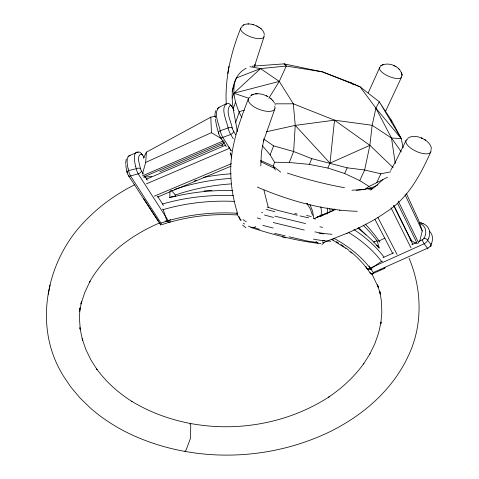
<?xml version="1.0" encoding="UTF-8"?>
<svg xmlns="http://www.w3.org/2000/svg" width="479" height="479" viewBox="0 0 479 479"><rect width="100%" height="100%" fill="white"/><g stroke="black" fill="none" stroke-linecap="round" stroke-linejoin="round"><path stroke-width="0.72" d="M402.025 75.347L402.031 74.544L402.025 75.347C401.127 66.443 388.032 61.049 380.829 65.88L381.248 65.509L380.823 65.898M246.194 68.216C227.333 78.299 233.716 102.578 241.883 117.666M175.23 196.192L175.248 195.354L175.464 196.055M169.955 191.396L169.788 197.701L173.356 196.797A171.913 127.845 3.5 0 1 232.752 190.594M215.311 116.02L215.311 117.972M79.981 308.075L79.418 318.122L80.268 329.444L79.903 327.69L82.562 340.503L82.202 338.791L85.873 349.526L90.854 359.813L97.051 369.566L96.68 368.998C106.194 382.02 118.397 392.876 131.988 401.504L131.593 401.252C191.127 437.267 271.132 434.579 329.193 396.792L328.768 397.055C342.251 387.906 354.358 376.686 363.89 363.435M249.984 66.701L260.528 68.593L279.269 81.394L293.328 103.805L295.238 125.39L293.645 151.514L289.238 162.483L274.533 162.243L270.126 154.885L262.396 145.748M142.419 174.069L145.7 162.411L146.376 152.166L210.814 117.175L215.017 116.259M79.951 307.931L79.688 311.152L81.454 301.788M274.922 103.847L293.328 103.805L334.528 120.163L329.995 163.135L327.87 168.051L309.38 164.393L289.238 162.483M240.692 28.309C231.034 52.492 224.783 78.233 226.268 104.422M387.523 177.242L369.052 186.457L359.753 180.613L364.645 169.991L369.86 145.329L372.153 125.3L375.913 108.212L379.248 101.77L360.154 86.885L351.221 82.855L322.403 71.856L284.023 63.881L252.271 66.18M228.938 66.252L227.753 73.562M134.587 184.786C116.403 193.947 99.596 205.946 85.46 220.633L85.04 221.07C47.864 258.78 34.009 320.774 59.228 368.656L62.791 375.099L70.838 387.056L80.005 397.953L90.591 408.216C101.811 418.041 114.397 426.232 127.737 432.878L127.917 432.974C190.858 463.474 267.737 461.99 330.384 431.471L330.57 431.375C346.365 423.514 361.214 413.664 374.243 401.749L374.458 401.546C388.559 388.553 400.468 373.045 408.467 355.574L408.629 355.226C422.981 324.876 421.969 288.999 409.12 258.337M50.079 284.867L48.253 294.328M160.609 224.932L161.052 223.382M81.43 301.812L81.005 304.003L84.753 292.507L90.07 281.221L89.274 282.556C104.685 254.984 131.036 235.069 159.752 222.861M254.553 66.455L254.984 64.599L254.529 66.563M419.622 241.673L422.244 230.95L418.676 220.364L406.533 193.851M237.219 131.803C235.171 114.086 227.429 95.022 236.392 77.993L260.528 68.593L286.31 66.054L322.403 71.856L360.154 86.885L375.913 108.212L401.27 138.623L403.12 147.783M254.864 65.138L264.007 36.823M128.21 168.991L128.594 170.602A5.586 1.838 70 0 0 130.516 175.889L161.07 223.322M320.918 215.167L320.511 216.304M274.533 162.243L273.275 166.159L275.377 170.087M232.022 91.597L233.95 85.951M232.189 98.117L233.872 93.219L260.528 68.593M126.24 159.028L125.57 163.602M233.369 108.41L235.357 102.668M431.525 243.338L431.04 244.619A2.958 1.778 24.4 0 1 430.381 246.505M235.578 122.57L239.422 111.619L244.326 110.152M248.409 98.746C238.776 123.816 228.998 150.083 230.956 177.41C231.495 189.48 233.842 201.425 237.446 212.945M274.898 108.733L263.39 141.473L263.767 140.042L261.45 152.124L260.768 166.009M270.126 154.885L273.599 145.867L263.48 138.892M215.789 110.673L215.047 113.391L214.945 116.433M428.316 238.805L427.645 240.314A5.251 3.419 -32.2 0 1 424.16 243.763L370.147 268.132L373.327 272.515L427.513 248.236L427.891 248.906M309.38 164.393L311.787 158.633L347.179 167.818L364.645 169.991L380.901 173.805L390.72 171.823M379.608 67.701L368.279 92.758M327.87 168.051L344.646 173.488L347.179 167.818M401.552 77.107L385.356 111.691M268.833 98.249L279.269 81.394L286.31 66.054L284.023 63.881L286.041 64.821M391.127 122.073L391.732 120.762L379.248 101.77L401.27 138.623L391.493 138.012L372.153 125.3L334.528 120.163L295.238 125.39L266.426 131.749M376.823 182.391L380.901 173.805M406.084 140.449L394.912 162.908L390.636 170.344M369.752 354.149L374.794 343.82L378.578 333.115L381.033 322.104L380.775 323.84L381.835 312.661L381.458 301.387L379.835 291.531M418.706 241.458L422.125 239.901A2.694 1.611 -28 0 0 423.963 238.279C427.382 233.105 426.005 225.07 419.4 223.4M143.359 158.292L146.376 152.166M430.771 151.987C420.358 174.967 408.084 198.402 385.93 212.197C373.59 220.885 360.04 227.675 346.197 233.608M189.894 424.077L190.48 423.592L190.768 425.484L190.444 438.477L186.301 449.434L185.301 451.338L184.858 450.984M363.525 364.01L370.135 353.544M222.106 145.382L222.741 144.478L159.776 171.757M373.087 272.874L372.393 273.665M221.891 145.436L224.208 142.808M382.865 179.667L375.746 186.181L370.566 190.133M241.823 26.303C246.032 22.351 252.714 23.992 257.361 26.267M407.743 138.263C413.137 134.491 420.508 136.904 425.532 140.221L424.885 139.772M333.773 238.243A159.202 110.427 -8.4 0 1 370.758 268.857L381.512 261.3L382.589 261.259M250.727 95.602L251.942 94.878L251.307 95.213M369.052 186.457L364.525 189.439L356.418 190.325M313.967 218.634L329.007 212.389L316.727 217.358M251.367 95.183C256.63 92.369 263.121 93.992 268.096 96.686M371.56 188.995L372.806 188.301L371.345 189.037M243.278 25.13L243.877 24.806M255.732 226.699L254.205 227.333A4.036 3.293 -10.9 0 1 253.175 227.501L251.008 227.196L248.35 226.07M377.859 184.924L371.171 188.031L364.525 189.439L351.915 190.223M384.972 238.141L378.494 241.159M411.886 244.565L416.431 242.494M145.7 162.411L211.437 132.665L221.855 138.958M393.63 252.864L382.961 257.69M393.091 167.584L369.86 145.329L329.995 163.135L295.238 125.39M383.972 268.282L385.23 267.719M371.698 274.096L384.859 268.282M142.52 175.835L223.627 140.736M143.407 177.068L224.447 142.053M146.263 179.278L225.825 145.077M319.9 216.089L321.152 215.562M333.725 210.311L317.834 216.909M146.418 183.846L229.519 148.286L231.046 150.723M319.661 216.191L318.703 216.598M380.266 269.887L381.47 269.372M325.864 213.652L332.707 210.748M154.304 196.168L231.339 163.704M194.175 181.068L196.228 180.2M157.537 197.067L230.974 166.189M347.263 233.165L322.876 242.781M327.977 212.808L329.007 212.389M321.259 215.514L322.762 215.041L323.313 215.311M374.913 241.614L375.56 241.398M129.462 155.561L137.611 152.196L136.964 152.262M161.633 224.735L167.147 222.974M161.172 222.974L168.363 220.813A2.964 1.425 -35.5 0 0 170.488 219.388M230.477 105.087C224.759 110.679 231.195 121.409 232.231 128.121A3.185 0.617 64.5 0 0 233.656 131.3L235.632 134.593M168.542 222.597C190.642 216.035 213.897 213.658 236.883 214.909M279.269 81.394L233.872 93.219L248.565 98.189M368.734 189.373L370.866 188.983M320.936 243.338L319.05 243.38L317.523 242.799M366.752 188.552L371.171 188.031L368.956 188.205M144.191 177.212L151.574 176.458M256.582 93.746L255.726 93.818L257.445 93.734M204.096 190.935L211.886 190.313M172.703 196.384L173.41 196.414M357.304 211.293C322.906 210.383 288.765 200.545 257.265 187.061M247.984 23.95L248.751 23.956M144.185 157.537L142.67 155.13A2.832 0.772 65.6 0 0 141.479 153.939C135.844 155.903 139.778 164.279 140.401 168.536A2.88 0.802 65.7 0 0 141.527 171.033L143.466 174.093M318.128 243.344C295.292 240.56 272.653 234.53 250.768 227.441M317.487 242.572L307.506 241.081L289.094 236.788M315.661 218.975L313.781 218.747M323.588 233.896L318.972 233.243M331.702 209.107L332.336 209.203M339.336 210.269L340.06 210.383M322.577 227.297L319.924 226.842M348.293 82.376L351.221 82.855L353.514 84.753M344.491 187.702C325.127 184.223 306.003 179.272 287.334 173.075M308.674 217.861L299.92 215.909M226.513 103.632C219.927 108.571 227.321 122.103 228.255 128.731A6.568 1.581 67.3 0 0 230.034 133.36L233.237 138.688M285.215 235.86L274.587 233.369M304.267 230.04L273.216 222.531M297.291 215.269L277.772 210.359L267.3 207.078M305.62 223.603L274.802 216.119M253.559 24.74L252.643 24.495M273.599 145.867L293.645 151.514L311.787 158.633M259.48 229.369L252.972 227.166M261.6 212.484L262.666 212.814M260.654 219.029L257.265 217.903M318.679 216.658L317.864 216.274M422.382 223.436L421.837 223.232L422.083 223.579M376.243 245.332L376.578 245.482M274.251 168.213L260.768 161.716M422.783 223.597L423.173 223.771M421.616 138.066L422.059 138.263L421.298 137.928M393.487 65.509L394.433 65.934M260.648 160.513L273.275 166.159L280.676 172.141M344.646 173.488L359.753 180.613M266.276 95.758L267.312 96.261M256.81 25.992L259.546 27.59L258.911 27.153M331.366 239.278L332.6 239.937M395.109 66.276L396.019 66.791M162.285 209.072L163.225 209.557L166.949 221.088A158.998 116.553 5 0 1 237.386 213.257M332.234 239.739L345.856 248.379M410.305 239.739L411.078 240.189L410.425 238.123M410.054 239.853L416.377 243.655M259.097 27.279C261.642 28.956 264.109 31.464 264.342 34.662M425.22 140.006C428.304 142.071 431.286 145.179 431.465 149.089M334.528 120.163L369.86 145.329M172.793 192.336L173.482 192.899A3.491 1.73 47.4 0 1 175.2 195.061M269.803 97.77L272.898 100.596M348.963 250.721L351.945 253.134M271.353 98.997L270.479 98.273M261.091 28.8L260.528 28.327L260.899 28.644M370.734 273.904L370.716 273.886A3.706 2.257 -30.2 0 1 370.303 273.198L370.093 272.329M390.134 119.199L391.732 120.762L401.27 138.623M398.815 68.856L399.276 69.311M240.829 219.675L241.32 220.178M240.686 220.46L239.434 218.819L239.033 217.256A4.125 2.874 -20.6 0 1 239.123 216.676M377.332 245.925L379.152 248.038L377.314 241.188L375.416 238.746A169.638 135.479 1.6 0 0 363.154 225.196M240.374 219.166L237.093 214.478M158.723 221.705L143.377 198.342M272.683 100.333L274.455 102.925M427.657 240.314L431.04 244.619A5.197 3.407 -31.7 0 1 427.507 248.212M306.722 203.21L310.296 208.76L312.488 215.305M366.219 267.312L370.177 272.988M315.984 241.248L316.823 242.236A3.97 2.359 62.5 0 0 317.523 242.811M427.531 248.272L424.166 243.787L422.125 239.901M375.913 108.212L391.493 138.012L401.276 151.879M350.682 251.738A155.214 107.703 -8.5 0 1 366.609 268.066L366.645 268.096A3.826 2.976 -15.9 0 0 368.1 269.162M127.222 172.721L127.312 173.063A2.868 0.838 65.5 0 0 128.42 175.5L160.716 224.956A3.91 1.126 66.4 0 0 160.872 224.429M163.465 205.431L157.561 196.192M144.628 175.913L147.334 180.152M231.309 150.915L222.807 137.383A6.508 1.623 67.2 0 1 220.196 130.767C218.969 123.66 213.113 113.475 218.867 107.44L226.387 103.632A3.119 3.006 73.7 0 1 230.489 105.081A3.084 0.587 64.5 0 1 231.722 106.434L234.087 110.475M230.106 152.717L231.764 155.489M226.268 146.634L220.22 137.012A3.269 0.701 64.2 0 1 218.741 133.785L216.568 125.881L215.412 119.319M371.746 273.593L378.422 287.616L377.512 284.801L380.422 294.537L379.835 291.382M309.967 204.653L312.446 210.724L313.823 218.238M374.913 219.328L392.756 253.547M377.871 217.4L397.001 254.385M391.008 207.796L410.976 247.841M393.924 205.443L411.078 240.189M393.642 205.575L412.814 244.332M398.289 201.144L418.772 243.152M397.426 203.12L417.317 243.751M405.036 194.696L422.244 230.95M427.669 248.367L427.909 248.888M401.558 72.604L401.833 73.401M231.71 157.908L230.375 153.178M175.242 195.336L175.146 195.067A167.303 128.132 -10.5 0 1 231.112 183.912M366.621 268.06L366.633 268.096A3.814 2.623 -37.1 0 0 370.794 268.929M268.288 207.347L263.929 190.139M136.287 168.734L135.779 166.806M127.175 172.53L126.911 171.422M333.097 209.227L333.45 210.856M329.72 208.634L330.342 211.58M275.126 104.769L275.197 105.135M334.707 209L334.935 210.245M320.864 206.844L321.152 208.976A62.923 26.405 36.7 0 1 321.026 215.233M391.493 138.012L395.259 163.429M210.814 117.175L211.437 132.665M231.052 105.811A3.09 1.293 -33.1 0 1 231.722 106.422M233.656 131.282A3.221 1.455 -33.5 0 1 230.644 134.515L222.807 137.383A3.239 1.497 -33.1 0 1 220.22 137.012M219.172 107.541A6.305 0.814 63.9 0 0 218.873 107.452A3.161 3.048 68 0 0 217.46 108.943M232.237 128.115A3.185 1.922 -17.4 0 0 228.076 127.971L220.19 130.761A3.233 2.006 -16.6 0 0 218.741 133.779M226.519 103.644A6.353 0.766 64 0 1 226.801 103.877M229.519 148.292A3.251 0.683 64.4 0 1 228.651 146.64M128.546 156.902A3.125 2.958 80.4 0 1 129.983 155.4A5.497 1.102 66 0 1 130.162 155.441M141.449 153.957A3.131 2.97 89 0 0 137.605 152.172A5.526 1.054 66.3 0 1 138.197 152.621M135.707 166.74A28.321 7.838 65.9 0 1 136.898 152.106M136.252 168.704A3.191 1.401 -15.2 0 1 140.365 168.548M127.306 172.889A3.173 1.467 -14.4 0 1 128.588 170.596L136.281 168.734A5.628 1.802 70.4 0 0 138.15 173.835L168.363 220.813A3.94 1.245 74.1 0 0 170.296 221.478M141.544 171.033A3.131 1.209 -29.8 0 1 138.144 173.871L130.51 175.913A3.125 1.15 -30.7 0 1 128.414 175.506M128.162 168.943A27.758 7.903 65.8 0 1 129.42 155.471M126.833 171.35A23.501 6.76 65.8 0 1 125.887 164.596M141.58 154.178A3.048 1.569 -33.9 0 1 142.658 155.136M162.495 204.042A173.572 127.881 4.9 0 1 233.297 195.6M163.249 209.598A170.991 125.546 5.1 0 1 234.261 201.39M169.003 222.005A4.012 1.401 73.9 0 1 166.92 221.244M166.949 221.082A4.006 2.173 -17.9 0 1 165.027 221.047M203.761 177.368A169.602 130.749 -11.9 0 1 231.112 173.769M169.77 197.659A6.64 5.03 -71.7 0 1 172.709 196.324M170.494 190.361A6.616 3.778 57.8 0 1 172.889 191.349M173.404 196.456A3.491 2.664 -70.5 0 1 174.087 196.641M174.117 189.546A169.853 130.408 -10.4 0 1 230.615 178.457M419.353 222.819A2.91 2.036 -71.6 0 1 421.861 223.208M423.28 223.669A26.573 15.819 -28.8 0 1 428.454 238.793M423.969 238.303A2.982 1.76 26.1 0 1 427.699 240.314M429.406 231.189A25.968 15.591 -28.6 0 1 431.615 243.326M366.237 267.3A3.748 2.497 -38.2 0 0 370.141 268.12A2.814 0.329 67.6 0 1 369.159 266.001M366.273 267.282A2.988 2.293 -13 0 1 365.95 266.534M372.482 274A4.054 1.796 79 0 1 370.848 273.305M373.422 273.054A5.532 2.377 -78.1 0 1 373.165 273.371M419.64 223.28A5.155 2.706 -31 0 1 419.915 223.214M353.921 229.579A173.763 121.319 -8.4 0 1 383.907 256.93M365.22 224.028A169.386 136.928 2.9 0 1 379.925 242.224M348.957 232.71A171.189 118.918 -8.5 0 1 381.476 261.318M371.949 269.503A3.802 1.048 54.8 0 1 370.764 268.839M332.264 239.308A155.214 107.703 -8.5 0 1 333.45 239.973M336.36 241.667A155.214 107.703 -8.5 0 1 338.629 243.069M340.85 244.5A155.214 107.703 -8.5 0 1 344.084 246.709M345.658 247.841A155.214 107.703 -8.5 0 1 348.712 250.158M376.799 240.368A6.287 1.521 -39.1 0 1 376.656 241.578M376.751 245.529A6.293 6.167 -85.8 0 1 379.152 248.032M373.704 242.087A3.317 0.713 -28.7 0 1 374.967 241.56M357.699 228.148A172.033 122.474 -7.6 0 1 377.32 245.937M358.651 227.633A167.141 133.33 1.8 0 1 365.968 235.003M274.707 106.332A14.154 6.077 20.8 0 1 259.217 109.398A14.154 6.077 20.8 0 1 250.445 96.896M245.937 227.693A31.913 21.411 0.7 0 1 242.596 225.07M244.535 224.058A46.655 22.723 13.8 0 1 243.338 223.178M246.314 221.819A31.267 16.615 10.5 0 1 243.152 219.651M430.837 149.801A13.628 5.58 24.8 0 1 415.97 151.22A13.628 5.58 24.8 0 1 407.791 139.036M323.696 243.015A31.632 16.047 46.6 0 1 321.93 244.512M324.277 242.356A46.535 19.944 28.5 0 1 323.499 242.757M324.702 240.392A30.973 13.711 33 0 1 322.726 240.835M401.63 75.993A11.939 4.329 23.3 0 1 388.529 76.221A11.939 4.329 23.3 0 1 380.673 66.683M331.971 234.273A67.659 16.747 21.1 0 1 314.913 231.872M274.826 211.688A61.761 10.598 14.5 0 1 266.138 209.395M330.845 241.206A69.09 19.537 22 0 1 313.356 239.093M273.443 217.424A63.629 12.322 14.7 0 1 264.45 214.999M321.175 216.029A64.396 27.77 37 0 1 321.295 216.514M322.744 241.979A25.447 11.322 32.4 0 1 322.367 242.063M282.46 237.021A113.553 17.286 11 0 1 286.017 237.853M273.204 228.046A63.198 10.514 14.6 0 1 262.809 225.346M237.488 214.454A66.934 35.877 10.3 0 1 236.674 212.916M297.148 214.035A74.748 7.784 15.8 0 1 294.819 213.454M311.23 216.46A45.194 11.682 19.8 0 1 306.548 215.49M327.295 207.988A65.701 28.375 33.5 0 1 326.9 214.227M307.249 203.347A21.765 10.304 32.8 0 1 307.578 203.749M264.031 35.632A12.412 4.646 20.3 0 1 250.002 36.632A12.412 4.646 20.3 0 1 242.14 26.944M382.811 64.623L382.212 64.904L383.416 64.42L382.811 64.623M253.379 94.291L252.702 94.537L253.379 94.291"/></g></svg>
